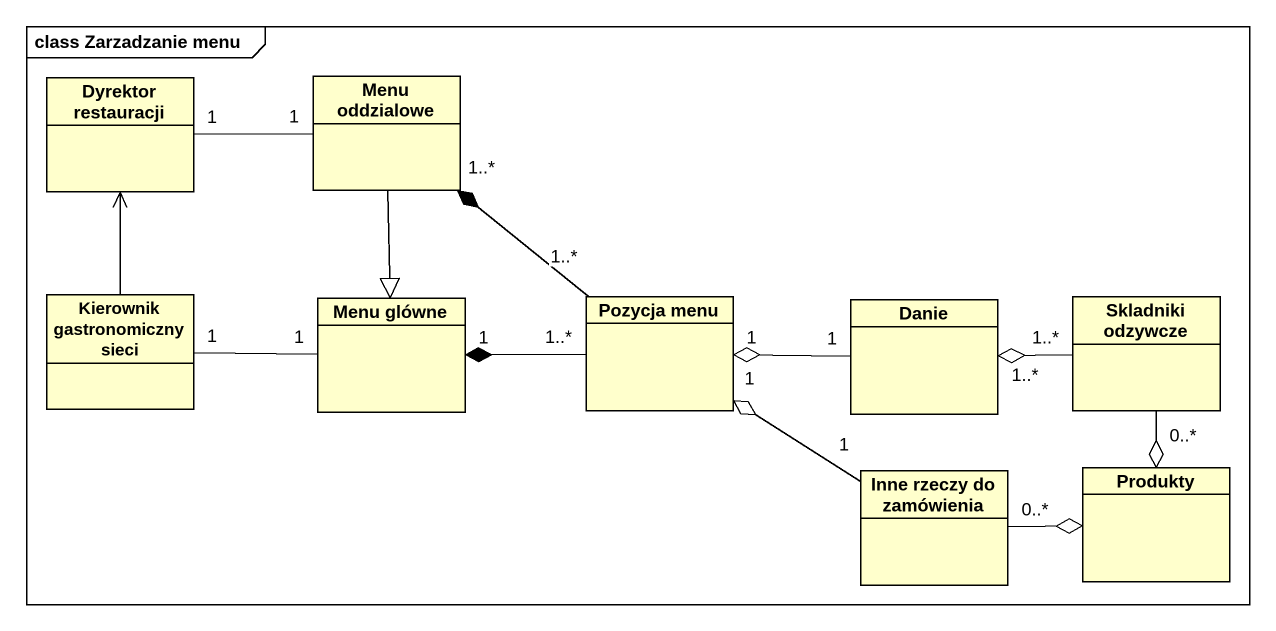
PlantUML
@startuml
mainframe class Zarzadzanie menu
hide circle
hide empty members
class "Dyrektor restauracji" as Dyrektor_restauracji
class "Menu oddzialowe" as Menu_oddzialowe
class "Kierownik gastronomiczny sieci" as Kierownik_gastronomiczny
class "Pozycja menu" as Pozycja_menu
class "Skladniki odzywcze" as Skladniki_odzywcze
class "Menu glówne" as Menu_glówne
class Danie
class "Inne rzeczy do zamówienia" as Inne_rzeczy_do_zamówienia
class Produkty
Dyrektor_restauracji "1" -right- "1" Menu_oddzialowe
Menu_oddzialowe --|> Menu_glówne
Kierownik_gastronomiczny -up-> Dyrektor_restauracji
Kierownik_gastronomiczny "1" -right- "1" Menu_glówne
Pozycja_menu "1..*" -up-* "1..*" Menu_oddzialowe
Pozycja_menu "1..*" -left-* "1" Menu_glówne
Skladniki_odzywcze "1..*" -left-o "1..*" Danie
Skladniki_odzywcze "0..*" --o Produkty
Danie "1" -left-o "1" Pozycja_menu
Inne_rzeczy_do_zamówienia "1" -up-o "1" Pozycja_menu
Inne_rzeczy_do_zamówienia "0..*" -right-o Produkty
@enduml
